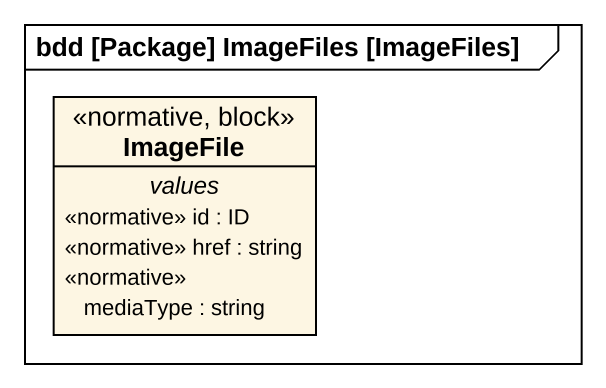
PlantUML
@startuml
mainframe bdd [Package] ImageFiles [ImageFiles]
hide circle
hide empty members
class ImageFile <<normative, block>> {
  -- values --
  <<normative>> id : ID
  <<normative>> href : string
  <<normative>> mediaType : string
}
@enduml
